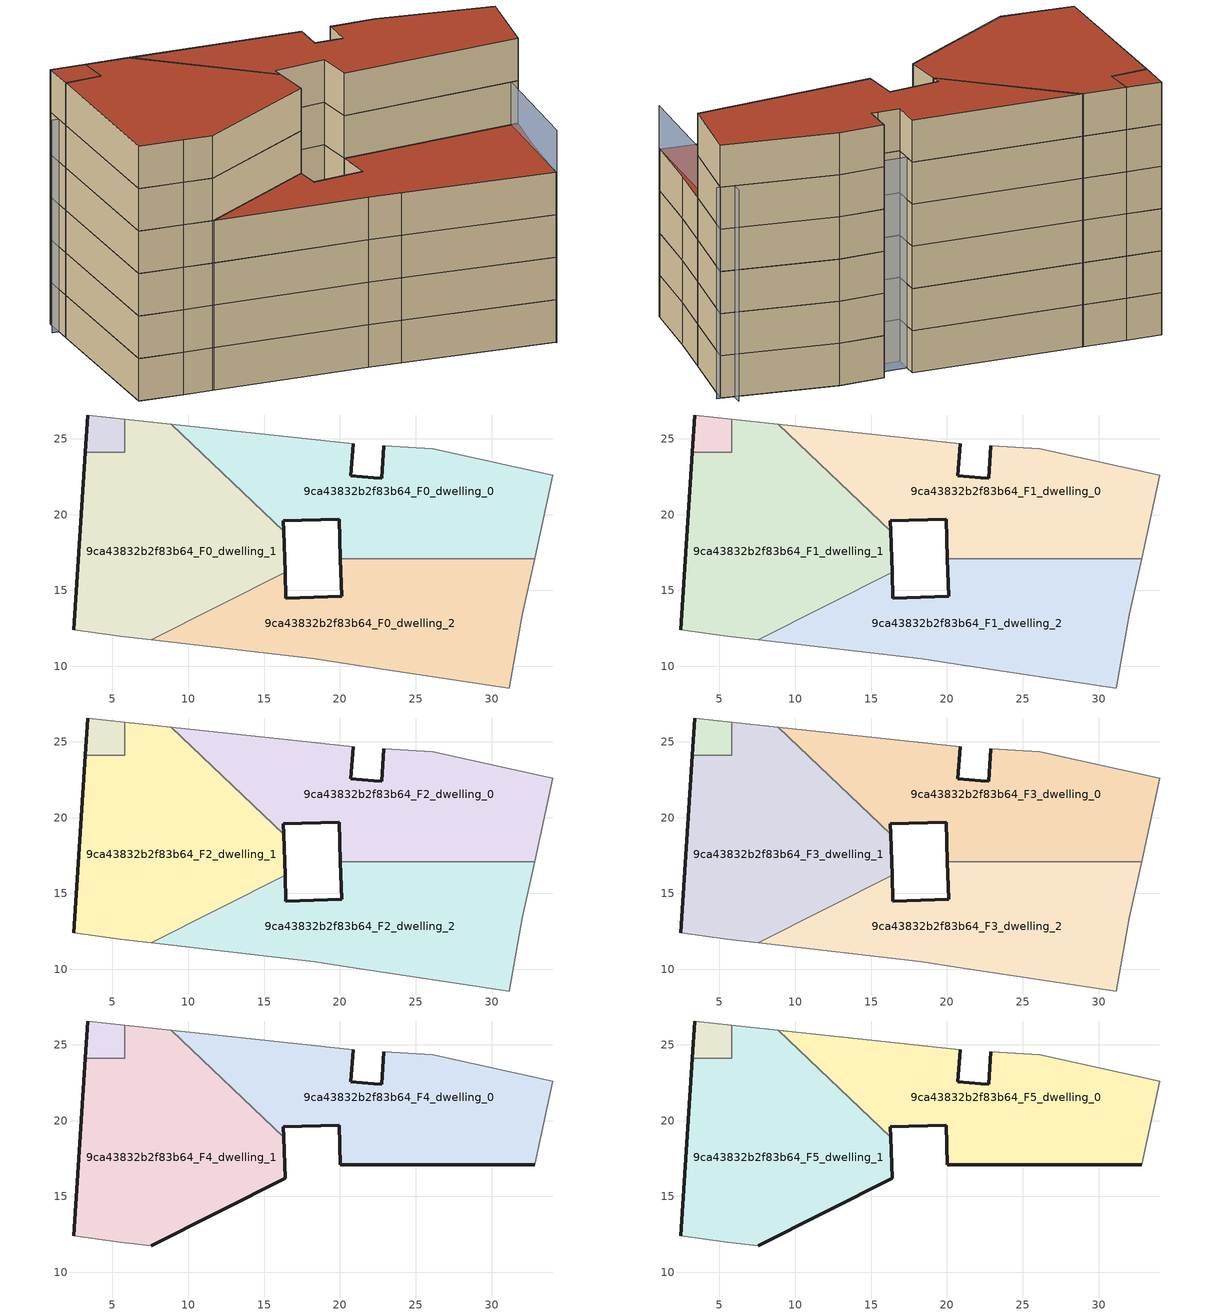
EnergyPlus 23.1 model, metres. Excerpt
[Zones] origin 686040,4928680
9ca43832b2f83b64_F0_dwelling_0
 floor ground (EU_floor_Construction): 32.83,17.1 34.03,22.59 26.11,24.36 22.9,24.53 22.74,22.41 22.23,22.45 20.72,22.55 20.88,24.67 8.87,25.97 16.29,18.91 16.27,19.59 19.94,19.71 20.03,17.1 z0
 wall outside (EU_wall_Construction): 20.03,17.1 19.94,19.71 16.27,19.59 16.29,18.91 / 20.88,24.67 20.72,22.55 22.23,22.45 22.74,22.41 22.9,24.53 z0:3
 wall adiabatic (EU_wall_Construction): 22.9,24.53 26.11,24.36 34.03,22.59 32.83,17.1 / 8.87,25.97 20.88,24.67 z0:3
 wall to 9ca43832b2f83b64_F0_dwelling_2 (EU_wall_Construction): 32.83,17.1 20.03,17.1 z0:3
 wall to 9ca43832b2f83b64_F0_dwelling_1 (EU_wall_Construction): 16.29,18.91 8.87,25.97 z0:3
9ca43832b2f83b64_F0_dwelling_1
 floor ground (EU_floor_Construction): 16.38,16.19 16.29,18.91 8.87,25.97 5.82,26.3 5.82,24.12 3.21,24.12 2.45,12.42 5.53,11.99 7.56,11.75 z0
 wall outside (EU_wall_Construction): 16.29,18.91 16.38,16.19 / 2.45,12.42 3.21,24.12 z0:3
 wall adiabatic (EU_wall_Construction): 5.82,26.3 8.87,25.97 / 7.56,11.75 5.53,11.99 2.45,12.42 z0:3
 wall to 9ca43832b2f83b64_F0_circulation (EU_wall_Construction): 3.21,24.12 5.82,24.12 5.82,26.3 z0:3
 wall to 9ca43832b2f83b64_F0_dwelling_2 (EU_wall_Construction): 16.38,16.19 7.56,11.75 z0:3
9ca43832b2f83b64_F0_dwelling_2
 floor ground (EU_floor_Construction): 31.17,8.57 32.02,13.38 32.83,17.1 20.03,17.1 20.11,14.61 16.44,14.49 16.38,16.19 7.56,11.75 18.35,10.5 20.64,10.16 z0
 wall outside (EU_wall_Construction): 16.38,16.19 16.44,14.49 20.11,14.61 20.03,17.1 z0:3
 wall adiabatic (EU_wall_Construction): 32.83,17.1 32.02,13.38 31.17,8.57 20.64,10.16 18.35,10.5 7.56,11.75 z0:3
9ca43832b2f83b64_F0_circulation
 floor ground (EU_floor_Construction): 5.82,24.12 5.82,26.3 3.37,26.57 3.21,24.12 z0
 wall outside (EU_wall_Construction): 3.21,24.12 3.37,26.57 z0:3
 wall adiabatic (EU_wall_Construction): 3.37,26.57 5.82,26.3 z0:3
9ca43832b2f83b64_F1_dwelling_0
 floor to 9ca43832b2f83b64_F0_dwelling_0 (EU_floor_Construction): 32.83,17.1 34.03,22.59 26.11,24.36 22.9,24.53 22.74,22.41 22.23,22.45 20.72,22.55 20.88,24.67 8.87,25.97 16.29,18.91 16.27,19.59 19.94,19.71 20.03,17.1 z3
 wall outside (EU_wall_Construction): 20.03,17.1 19.94,19.71 16.27,19.59 16.29,18.91 / 20.88,24.67 20.72,22.55 22.23,22.45 22.74,22.41 22.9,24.53 z3:6
 wall adiabatic (EU_wall_Construction): 22.9,24.53 26.11,24.36 34.03,22.59 32.83,17.1 / 8.87,25.97 20.88,24.67 z3:6
 wall to 9ca43832b2f83b64_F1_dwelling_2 (EU_wall_Construction): 32.83,17.1 20.03,17.1 z3:6
 wall to 9ca43832b2f83b64_F1_dwelling_1 (EU_wall_Construction): 16.29,18.91 8.87,25.97 z3:6
9ca43832b2f83b64_F1_dwelling_1
 floor to 9ca43832b2f83b64_F0_dwelling_1 (EU_floor_Construction): 16.38,16.19 16.29,18.91 8.87,25.97 5.82,26.3 5.82,24.12 3.21,24.12 2.45,12.42 5.53,11.99 7.56,11.75 z3
 wall outside (EU_wall_Construction): 16.29,18.91 16.38,16.19 / 2.45,12.42 3.21,24.12 z3:6
 wall adiabatic (EU_wall_Construction): 5.82,26.3 8.87,25.97 / 7.56,11.75 5.53,11.99 2.45,12.42 z3:6
 wall to 9ca43832b2f83b64_F1_circulation (EU_wall_Construction): 3.21,24.12 5.82,24.12 5.82,26.3 z3:6
 wall to 9ca43832b2f83b64_F1_dwelling_2 (EU_wall_Construction): 16.38,16.19 7.56,11.75 z3:6
9ca43832b2f83b64_F1_dwelling_2
 floor to 9ca43832b2f83b64_F0_dwelling_2 (EU_floor_Construction): 31.17,8.57 32.02,13.38 32.83,17.1 20.03,17.1 20.11,14.61 16.44,14.49 16.38,16.19 7.56,11.75 18.35,10.5 20.64,10.16 z3
 wall outside (EU_wall_Construction): 16.38,16.19 16.44,14.49 20.11,14.61 20.03,17.1 z3:6
 wall adiabatic (EU_wall_Construction): 32.83,17.1 32.02,13.38 31.17,8.57 20.64,10.16 18.35,10.5 7.56,11.75 z3:6
9ca43832b2f83b64_F1_circulation
 floor to 9ca43832b2f83b64_F0_circulation (EU_floor_Construction): 5.82,24.12 5.82,26.3 3.37,26.57 3.21,24.12 z3
 wall outside (EU_wall_Construction): 3.21,24.12 3.37,26.57 z3:6
 wall adiabatic (EU_wall_Construction): 3.37,26.57 5.82,26.3 z3:6
9ca43832b2f83b64_F2_dwelling_0
 floor to 9ca43832b2f83b64_F1_dwelling_0 (EU_floor_Construction): 32.83,17.1 34.03,22.59 26.11,24.36 22.9,24.53 22.74,22.41 22.23,22.45 20.72,22.55 20.88,24.67 8.87,25.97 16.29,18.91 16.27,19.59 19.94,19.71 20.03,17.1 z6
 wall outside (EU_wall_Construction): 20.03,17.1 19.94,19.71 16.27,19.59 16.29,18.91 / 20.88,24.67 20.72,22.55 22.23,22.45 22.74,22.41 22.9,24.53 z6:9
 wall adiabatic (EU_wall_Construction): 22.9,24.53 26.11,24.36 34.03,22.59 32.83,17.1 / 8.87,25.97 20.88,24.67 z6:9
 wall to 9ca43832b2f83b64_F2_dwelling_2 (EU_wall_Construction): 32.83,17.1 20.03,17.1 z6:9
 wall to 9ca43832b2f83b64_F2_dwelling_1 (EU_wall_Construction): 16.29,18.91 8.87,25.97 z6:9
9ca43832b2f83b64_F2_dwelling_1
 floor to 9ca43832b2f83b64_F1_dwelling_1 (EU_floor_Construction): 16.38,16.19 16.29,18.91 8.87,25.97 5.82,26.3 5.82,24.12 3.21,24.12 2.45,12.42 5.53,11.99 7.56,11.75 z6
 wall outside (EU_wall_Construction): 16.29,18.91 16.38,16.19 / 2.45,12.42 3.21,24.12 z6:9
 wall adiabatic (EU_wall_Construction): 5.82,26.3 8.87,25.97 / 7.56,11.75 5.53,11.99 2.45,12.42 z6:9
 wall to 9ca43832b2f83b64_F2_circulation (EU_wall_Construction): 3.21,24.12 5.82,24.12 5.82,26.3 z6:9
 wall to 9ca43832b2f83b64_F2_dwelling_2 (EU_wall_Construction): 16.38,16.19 7.56,11.75 z6:9
9ca43832b2f83b64_F2_dwelling_2
 floor to 9ca43832b2f83b64_F1_dwelling_2 (EU_floor_Construction): 31.17,8.57 32.02,13.38 32.83,17.1 20.03,17.1 20.11,14.61 16.44,14.49 16.38,16.19 7.56,11.75 18.35,10.5 20.64,10.16 z6
 wall outside (EU_wall_Construction): 16.38,16.19 16.44,14.49 20.11,14.61 20.03,17.1 z6:9
 wall adiabatic (EU_wall_Construction): 32.83,17.1 32.02,13.38 31.17,8.57 20.64,10.16 18.35,10.5 7.56,11.75 z6:9
9ca43832b2f83b64_F2_circulation
 floor to 9ca43832b2f83b64_F1_circulation (EU_floor_Construction): 5.82,24.12 5.82,26.3 3.37,26.57 3.21,24.12 z6
 wall outside (EU_wall_Construction): 3.21,24.12 3.37,26.57 z6:9
 wall adiabatic (EU_wall_Construction): 3.37,26.57 5.82,26.3 z6:9
9ca43832b2f83b64_F3_dwelling_0
 floor to 9ca43832b2f83b64_F2_dwelling_0 (EU_floor_Construction): 32.83,17.1 34.03,22.59 26.11,24.36 22.9,24.53 22.74,22.41 22.23,22.45 20.72,22.55 20.88,24.67 8.87,25.97 16.29,18.91 16.27,19.59 19.94,19.71 20.03,17.1 z9
 wall outside (EU_wall_Construction): 20.03,17.1 19.94,19.71 16.27,19.59 16.29,18.91 / 20.88,24.67 20.72,22.55 22.23,22.45 22.74,22.41 22.9,24.53 z9:12
 wall adiabatic (EU_wall_Construction): 22.9,24.53 26.11,24.36 34.03,22.59 32.83,17.1 / 8.87,25.97 20.88,24.67 z9:12
 wall to 9ca43832b2f83b64_F3_dwelling_2 (EU_wall_Construction): 32.83,17.1 20.03,17.1 z9:12
 wall to 9ca43832b2f83b64_F3_dwelling_1 (EU_wall_Construction): 16.29,18.91 8.87,25.97 z9:12
9ca43832b2f83b64_F3_dwelling_1
 floor to 9ca43832b2f83b64_F2_dwelling_1 (EU_floor_Construction): 16.38,16.19 16.29,18.91 8.87,25.97 5.82,26.3 5.82,24.12 3.21,24.12 2.45,12.42 5.53,11.99 7.56,11.75 z9
 wall outside (EU_wall_Construction): 16.29,18.91 16.38,16.19 / 2.45,12.42 3.21,24.12 z9:12
 wall adiabatic (EU_wall_Construction): 5.82,26.3 8.87,25.97 / 7.56,11.75 5.53,11.99 2.45,12.42 z9:12
 wall to 9ca43832b2f83b64_F3_circulation (EU_wall_Construction): 3.21,24.12 5.82,24.12 5.82,26.3 z9:12
 wall to 9ca43832b2f83b64_F3_dwelling_2 (EU_wall_Construction): 16.38,16.19 7.56,11.75 z9:12
9ca43832b2f83b64_F3_dwelling_2
 floor to 9ca43832b2f83b64_F2_dwelling_2 (EU_floor_Construction): 31.17,8.57 32.02,13.38 32.83,17.1 20.03,17.1 20.11,14.61 16.44,14.49 16.38,16.19 7.56,11.75 18.35,10.5 20.64,10.16 z9
 wall outside (EU_wall_Construction): 16.38,16.19 16.44,14.49 20.11,14.61 20.03,17.1 z9:12
 wall adiabatic (EU_wall_Construction): 32.83,17.1 32.02,13.38 31.17,8.57 20.64,10.16 18.35,10.5 7.56,11.75 z9:12
 roof outside (EU_roof_Construction): 32.83,17.1 32.02,13.38 31.17,8.57 20.64,10.16 18.35,10.5 7.56,11.75 16.38,16.19 16.44,14.49 20.11,14.61 20.03,17.1 z12
9ca43832b2f83b64_F3_circulation
 floor to 9ca43832b2f83b64_F2_circulation (EU_floor_Construction): 5.82,24.12 5.82,26.3 3.37,26.57 3.21,24.12 z9
 wall outside (EU_wall_Construction): 3.21,24.12 3.37,26.57 z9:12
 wall adiabatic (EU_wall_Construction): 3.37,26.57 5.82,26.3 z9:12
9ca43832b2f83b64_F4_dwelling_0
 floor to 9ca43832b2f83b64_F3_dwelling_0 (EU_floor_Construction): 32.83,17.1 34.03,22.59 26.11,24.36 22.9,24.53 22.74,22.41 22.23,22.45 20.72,22.55 20.88,24.67 8.87,25.97 16.29,18.91 16.27,19.59 19.94,19.71 20.03,17.1 z12
 wall outside (EU_wall_Construction): 32.83,17.1 20.03,17.1 19.94,19.71 16.27,19.59 16.29,18.91 / 20.88,24.67 20.72,22.55 22.23,22.45 22.74,22.41 22.9,24.53 z12:15
 wall adiabatic (EU_wall_Construction): 22.9,24.53 26.11,24.36 34.03,22.59 32.83,17.1 / 8.87,25.97 20.88,24.67 z12:15
 wall to 9ca43832b2f83b64_F4_dwelling_1 (EU_wall_Construction): 16.29,18.91 8.87,25.97 z12:15
9ca43832b2f83b64_F4_dwelling_1
 floor to 9ca43832b2f83b64_F3_dwelling_1 (EU_floor_Construction): 16.38,16.19 16.29,18.91 8.87,25.97 5.82,26.3 5.82,24.12 3.21,24.12 2.45,12.42 5.53,11.99 7.56,11.75 z12
 wall outside (EU_wall_Construction): 16.29,18.91 16.38,16.19 7.56,11.75 / 2.45,12.42 3.21,24.12 z12:15
 wall adiabatic (EU_wall_Construction): 5.82,26.3 8.87,25.97 / 7.56,11.75 5.53,11.99 2.45,12.42 z12:15
 wall to 9ca43832b2f83b64_F4_circulation (EU_wall_Construction): 3.21,24.12 5.82,24.12 5.82,26.3 z12:15
9ca43832b2f83b64_F4_circulation
 floor to 9ca43832b2f83b64_F3_circulation (EU_floor_Construction): 5.82,24.12 5.82,26.3 3.37,26.57 3.21,24.12 z12
 wall outside (EU_wall_Construction): 3.21,24.12 3.37,26.57 z12:15
 wall adiabatic (EU_wall_Construction): 3.37,26.57 5.82,26.3 z12:15
9ca43832b2f83b64_F5_dwelling_0
 floor to 9ca43832b2f83b64_F4_dwelling_0 (EU_floor_Construction): 32.83,17.1 34.03,22.59 26.11,24.36 22.9,24.53 22.74,22.41 22.23,22.45 20.72,22.55 20.88,24.67 8.87,25.97 16.29,18.91 16.27,19.59 19.94,19.71 20.03,17.1 z15
 wall outside (EU_wall_Construction): 32.83,17.1 20.03,17.1 19.94,19.71 16.27,19.59 16.29,18.91 / 20.88,24.67 20.72,22.55 22.23,22.45 22.74,22.41 22.9,24.53 z15:18
 wall adiabatic (EU_wall_Construction): 22.9,24.53 26.11,24.36 34.03,22.59 32.83,17.1 / 8.87,25.97 20.88,24.67 z15:18
 wall to 9ca43832b2f83b64_F5_dwelling_1 (EU_wall_Construction): 16.29,18.91 8.87,25.97 z15:18
 roof outside (EU_roof_Construction): 34.03,22.59 32.83,17.1 20.03,17.1 19.94,19.71 16.27,19.59 16.29,18.91 8.87,25.97 20.88,24.67 20.72,22.55 22.23,22.45 22.74,22.41 22.9,24.53 26.11,24.36 z18
9ca43832b2f83b64_F5_dwelling_1
 floor to 9ca43832b2f83b64_F4_dwelling_1 (EU_floor_Construction): 16.38,16.19 16.29,18.91 8.87,25.97 5.82,26.3 5.82,24.12 3.21,24.12 2.45,12.42 5.53,11.99 7.56,11.75 z15
 wall outside (EU_wall_Construction): 16.29,18.91 16.38,16.19 7.56,11.75 / 2.45,12.42 3.21,24.12 z15:18
 wall adiabatic (EU_wall_Construction): 5.82,26.3 8.87,25.97 / 7.56,11.75 5.53,11.99 2.45,12.42 z15:18
 wall to 9ca43832b2f83b64_F5_circulation (EU_wall_Construction): 3.21,24.12 5.82,24.12 5.82,26.3 z15:18
 roof outside (EU_roof_Construction): 16.29,18.91 16.38,16.19 7.56,11.75 5.53,11.99 2.45,12.42 3.21,24.12 5.82,24.12 5.82,26.3 8.87,25.97 z18
9ca43832b2f83b64_F5_circulation
 floor to 9ca43832b2f83b64_F4_circulation (EU_floor_Construction): 5.82,24.12 5.82,26.3 3.37,26.57 3.21,24.12 z15
 wall outside (EU_wall_Construction): 3.21,24.12 3.37,26.57 z15:18
 wall adiabatic (EU_wall_Construction): 3.37,26.57 5.82,26.3 z15:18
 roof outside (EU_roof_Construction): 5.82,26.3 5.82,24.12 3.21,24.12 3.37,26.57 z18
shading: 31.16,8.47 33.19,23.61 / 34.28,22.57 2.83,25.27 z0:15
[Building]
EU S2 Campaign: North Axis=0; Terrain=City; Solar Distribution=FullExterior
[Site:Location]
Bologna: Latitude=44.5; Longitude=11.25; Time Zone=1; Elevation=37
[SizingPeriod:WeatherFileDays]
AnnualSizingPeriod: Begin Month=1; Begin Day of Month=1; End Month=12; End Day of Month=31; Day of Week for Start Day=Monday; Use Weather File Daylight Saving Period=No; Use Weather File Rain and Snow Indicators=No
[MATERIAL]
EU_InternalMass_Material: Roughness=MediumRough; Thickness=0.1; Conductivity=1; Density=1800; Specific Heat=900; Thermal Absorptance=0.9; Solar Absorptance=0.7; Visible Absorptance=0.7
[MATERIAL:NOMASS] Roughness=MediumRough; Thermal Absorptance=0.9; Solar Absorptance=0.7; Visible Absorptance=0.7
Name | Thermal Resistance
EU_wall_NoMass | 0.905828
EU_roof_NoMass | 0.37593
EU_floor_NoMass | 0.67114
[CONSTRUCTION]
EU_wall_Construction: EU_wall_NoMass
EU_roof_Construction: EU_roof_NoMass
EU_floor_Construction: EU_floor_NoMass
EU_InternalMass_Construction: EU_InternalMass_Material
[ZONE] Type=1; Multiplier=1; Ceiling Height=autocalculate; Floor Area=autocalculate; Part of Total Floor Area=Yes
Name | Volume
9ca43832b2f83b64_F0_dwelling_0; 9ca43832b2f83b64_F1_dwelling_0; 9ca43832b2f83b64_F2_dwelling_0; 9ca43832b2f83b64_F3_dwelling_0; 9ca43832b2f83b64_F4_dwelling_0; 9ca43832b2f83b64_F5_dwelling_0 | 393.916
9ca43832b2f83b64_F0_dwelling_1 | 419.227
9ca43832b2f83b64_F1_dwelling_1; 9ca43832b2f83b64_F2_dwelling_1; 9ca43832b2f83b64_F3_dwelling_1; 9ca43832b2f83b64_F4_dwelling_1; 9ca43832b2f83b64_F5_dwelling_1 | 419.228
9ca43832b2f83b64_F0_dwelling_2 | 393.338
9ca43832b2f83b64_F1_dwelling_2; 9ca43832b2f83b64_F2_dwelling_2; 9ca43832b2f83b64_F3_dwelling_2 | 393.337
9ca43832b2f83b64_F0_circulation; 9ca43832b2f83b64_F1_circulation; 9ca43832b2f83b64_F2_circulation; 9ca43832b2f83b64_F3_circulation; 9ca43832b2f83b64_F4_circulation; 9ca43832b2f83b64_F5_circulation | 17.6323
[INTERNALMASS] Construction=EU_InternalMass_Construction
Name | Zone or ZoneList | Surface Area
9ca43832b2f83b64_F0_dwelling_0_EU_InternalMass | 9ca43832b2f83b64_F0_dwelling_0 | 131.305
9ca43832b2f83b64_F0_dwelling_1_EU_InternalMass | 9ca43832b2f83b64_F0_dwelling_1 | 132.055
9ca43832b2f83b64_F0_dwelling_2_EU_InternalMass | 9ca43832b2f83b64_F0_dwelling_2 | 131.108
9ca43832b2f83b64_F1_dwelling_0_EU_InternalMass | 9ca43832b2f83b64_F1_dwelling_0 | 131.305
9ca43832b2f83b64_F1_dwelling_1_EU_InternalMass | 9ca43832b2f83b64_F1_dwelling_1 | 132.055
9ca43832b2f83b64_F1_dwelling_2_EU_InternalMass | 9ca43832b2f83b64_F1_dwelling_2 | 131.108
9ca43832b2f83b64_F2_dwelling_0_EU_InternalMass | 9ca43832b2f83b64_F2_dwelling_0 | 131.305
9ca43832b2f83b64_F2_dwelling_1_EU_InternalMass | 9ca43832b2f83b64_F2_dwelling_1 | 132.055
9ca43832b2f83b64_F2_dwelling_2_EU_InternalMass | 9ca43832b2f83b64_F2_dwelling_2 | 131.108
9ca43832b2f83b64_F3_dwelling_0_EU_InternalMass | 9ca43832b2f83b64_F3_dwelling_0 | 131.305
9ca43832b2f83b64_F3_dwelling_1_EU_InternalMass | 9ca43832b2f83b64_F3_dwelling_1 | 132.055
9ca43832b2f83b64_F3_dwelling_2_EU_InternalMass | 9ca43832b2f83b64_F3_dwelling_2 | 131.108
9ca43832b2f83b64_F4_dwelling_0_EU_InternalMass | 9ca43832b2f83b64_F4_dwelling_0 | 182.625
9ca43832b2f83b64_F4_dwelling_1_EU_InternalMass | 9ca43832b2f83b64_F4_dwelling_1 | 182.625
9ca43832b2f83b64_F5_dwelling_0_EU_InternalMass | 9ca43832b2f83b64_F5_dwelling_0 | 182.625
9ca43832b2f83b64_F5_dwelling_1_EU_InternalMass | 9ca43832b2f83b64_F5_dwelling_1 | 182.625
[OTHEREQUIPMENT] Fuel Type=Electricity; Design Level Calculation Method=Watts/Area; Power per Zone Floor Area=1; Fraction Latent=0; Fraction Radiant=0; Fraction Lost=0; Carbon Dioxide Generation Rate=0; EndUse Subcategory=EU_Step8_InternalGains
Name | Zone or ZoneList or Space or SpaceList | Schedule
EU_Step8_InternalGain_9ca43832b2f83b64_F0_dwelling_0_f000 | 9ca43832b2f83b64_F0_dwelling_0 | EU_Step8_GainSchedule_9ca43832b2f83b64_F0_dwelling_0_f000
EU_Step8_InternalGain_9ca43832b2f83b64_F0_dwelling_1_f000 | 9ca43832b2f83b64_F0_dwelling_1 | EU_Step8_GainSchedule_9ca43832b2f83b64_F0_dwelling_1_f000
EU_Step8_InternalGain_9ca43832b2f83b64_F0_dwelling_2_f000 | 9ca43832b2f83b64_F0_dwelling_2 | EU_Step8_GainSchedule_9ca43832b2f83b64_F0_dwelling_2_f000
EU_Step8_InternalGain_9ca43832b2f83b64_F1_dwelling_0_f000 | 9ca43832b2f83b64_F1_dwelling_0 | EU_Step8_GainSchedule_9ca43832b2f83b64_F1_dwelling_0_f000
EU_Step8_InternalGain_9ca43832b2f83b64_F1_dwelling_1_f000 | 9ca43832b2f83b64_F1_dwelling_1 | EU_Step8_GainSchedule_9ca43832b2f83b64_F1_dwelling_1_f000
EU_Step8_InternalGain_9ca43832b2f83b64_F1_dwelling_2_f000 | 9ca43832b2f83b64_F1_dwelling_2 | EU_Step8_GainSchedule_9ca43832b2f83b64_F1_dwelling_2_f000
EU_Step8_InternalGain_9ca43832b2f83b64_F2_dwelling_0_f000 | 9ca43832b2f83b64_F2_dwelling_0 | EU_Step8_GainSchedule_9ca43832b2f83b64_F2_dwelling_0_f000
EU_Step8_InternalGain_9ca43832b2f83b64_F2_dwelling_1_f000 | 9ca43832b2f83b64_F2_dwelling_1 | EU_Step8_GainSchedule_9ca43832b2f83b64_F2_dwelling_1_f000
EU_Step8_InternalGain_9ca43832b2f83b64_F2_dwelling_2_f000 | 9ca43832b2f83b64_F2_dwelling_2 | EU_Step8_GainSchedule_9ca43832b2f83b64_F2_dwelling_2_f000
EU_Step8_InternalGain_9ca43832b2f83b64_F3_dwelling_0_f000 | 9ca43832b2f83b64_F3_dwelling_0 | EU_Step8_GainSchedule_9ca43832b2f83b64_F3_dwelling_0_f000
EU_Step8_InternalGain_9ca43832b2f83b64_F3_dwelling_1_f000 | 9ca43832b2f83b64_F3_dwelling_1 | EU_Step8_GainSchedule_9ca43832b2f83b64_F3_dwelling_1_f000
EU_Step8_InternalGain_9ca43832b2f83b64_F3_dwelling_2_f000 | 9ca43832b2f83b64_F3_dwelling_2 | EU_Step8_GainSchedule_9ca43832b2f83b64_F3_dwelling_2_f000
EU_Step8_InternalGain_9ca43832b2f83b64_F4_dwelling_0_f000 | 9ca43832b2f83b64_F4_dwelling_0 | EU_Step8_GainSchedule_9ca43832b2f83b64_F4_dwelling_0_f000
EU_Step8_InternalGain_9ca43832b2f83b64_F4_dwelling_1_f000 | 9ca43832b2f83b64_F4_dwelling_1 | EU_Step8_GainSchedule_9ca43832b2f83b64_F4_dwelling_1_f000
EU_Step8_InternalGain_9ca43832b2f83b64_F5_dwelling_0_f000 | 9ca43832b2f83b64_F5_dwelling_0 | EU_Step8_GainSchedule_9ca43832b2f83b64_F5_dwelling_0_f000
EU_Step8_InternalGain_9ca43832b2f83b64_F5_dwelling_1_f000 | 9ca43832b2f83b64_F5_dwelling_1 | EU_Step8_GainSchedule_9ca43832b2f83b64_F5_dwelling_1_f000
[ZONEINFILTRATION:DESIGNFLOWRATE] Schedule=EU_AlwaysOn; Design Flow Rate Calculation Method=Flow/Area; Flow Rate per Floor Area=0.0005; Constant Term Coefficient=1; Temperature Term Coefficient=0; Velocity Term Coefficient=0; Velocity Squared Term Coefficient=0
Name | Zone or ZoneList or Space or SpaceList
EU_Circulation_Infiltration_9ca43832b2f83b64_F0_circulation | 9ca43832b2f83b64_F0_circulation
EU_Circulation_Infiltration_9ca43832b2f83b64_F1_circulation | 9ca43832b2f83b64_F1_circulation
EU_Circulation_Infiltration_9ca43832b2f83b64_F2_circulation | 9ca43832b2f83b64_F2_circulation
EU_Circulation_Infiltration_9ca43832b2f83b64_F3_circulation | 9ca43832b2f83b64_F3_circulation
EU_Circulation_Infiltration_9ca43832b2f83b64_F4_circulation | 9ca43832b2f83b64_F4_circulation
EU_Circulation_Infiltration_9ca43832b2f83b64_F5_circulation | 9ca43832b2f83b64_F5_circulation
[ZONEVENTILATION:DESIGNFLOWRATE] Schedule=EU_AlwaysOn; Design Flow Rate Calculation Method=AirChanges/Hour; Air Changes per Hour=0.73129; Ventilation Type=Natural; Fan Pressure Rise=0; Fan Total Efficiency=1; Constant Term Coefficient=1; Temperature Term Coefficient=0; Velocity Term Coefficient=0; Velocity Squared Term Coefficient=0; Minimum Indoor Temperature=-100; Maximum Indoor Temperature=100; Delta Temperature=-100; Minimum Outdoor Temperature=-100; Maximum Outdoor Temperature=100; Maximum Wind Speed=40
Name | Zone or ZoneList or Space or SpaceList
EU_ConstantAir_9ca43832b2f83b64_F0_dwelling_0 | 9ca43832b2f83b64_F0_dwelling_0
EU_ConstantAir_9ca43832b2f83b64_F0_dwelling_1 | 9ca43832b2f83b64_F0_dwelling_1
EU_ConstantAir_9ca43832b2f83b64_F0_dwelling_2 | 9ca43832b2f83b64_F0_dwelling_2
EU_ConstantAir_9ca43832b2f83b64_F1_dwelling_0 | 9ca43832b2f83b64_F1_dwelling_0
EU_ConstantAir_9ca43832b2f83b64_F1_dwelling_1 | 9ca43832b2f83b64_F1_dwelling_1
EU_ConstantAir_9ca43832b2f83b64_F1_dwelling_2 | 9ca43832b2f83b64_F1_dwelling_2
EU_ConstantAir_9ca43832b2f83b64_F2_dwelling_0 | 9ca43832b2f83b64_F2_dwelling_0
EU_ConstantAir_9ca43832b2f83b64_F2_dwelling_1 | 9ca43832b2f83b64_F2_dwelling_1
EU_ConstantAir_9ca43832b2f83b64_F2_dwelling_2 | 9ca43832b2f83b64_F2_dwelling_2
EU_ConstantAir_9ca43832b2f83b64_F3_dwelling_0 | 9ca43832b2f83b64_F3_dwelling_0
EU_ConstantAir_9ca43832b2f83b64_F3_dwelling_1 | 9ca43832b2f83b64_F3_dwelling_1
EU_ConstantAir_9ca43832b2f83b64_F3_dwelling_2 | 9ca43832b2f83b64_F3_dwelling_2
EU_ConstantAir_9ca43832b2f83b64_F4_dwelling_0 | 9ca43832b2f83b64_F4_dwelling_0
EU_ConstantAir_9ca43832b2f83b64_F4_dwelling_1 | 9ca43832b2f83b64_F4_dwelling_1
EU_ConstantAir_9ca43832b2f83b64_F5_dwelling_0 | 9ca43832b2f83b64_F5_dwelling_0
EU_ConstantAir_9ca43832b2f83b64_F5_dwelling_1 | 9ca43832b2f83b64_F5_dwelling_1
[HVACTEMPLATE:THERMOSTAT] Constant Heating Setpoint=20; Constant Cooling Setpoint=50
EU_HeatOnly_9ca43832b2f83b64_F0_dwelling_0; EU_HeatOnly_9ca43832b2f83b64_F0_dwelling_1; EU_HeatOnly_9ca43832b2f83b64_F0_dwelling_2; EU_HeatOnly_9ca43832b2f83b64_F1_dwelling_0; EU_HeatOnly_9ca43832b2f83b64_F1_dwelling_1; EU_HeatOnly_9ca43832b2f83b64_F1_dwelling_2; EU_HeatOnly_9ca43832b2f83b64_F2_dwelling_0; EU_HeatOnly_9ca43832b2f83b64_F2_dwelling_1; EU_HeatOnly_9ca43832b2f83b64_F2_dwelling_2; EU_HeatOnly_9ca43832b2f83b64_F3_dwelling_0; EU_HeatOnly_9ca43832b2f83b64_F3_dwelling_1; EU_HeatOnly_9ca43832b2f83b64_F3_dwelling_2; EU_HeatOnly_9ca43832b2f83b64_F4_dwelling_0; EU_HeatOnly_9ca43832b2f83b64_F4_dwelling_1; EU_HeatOnly_9ca43832b2f83b64_F5_dwelling_0; EU_HeatOnly_9ca43832b2f83b64_F5_dwelling_1
[HVACTEMPLATE:ZONE:IDEALLOADSAIRSYSTEM] System Availability Schedule=EU_AlwaysOn; Maximum Heating Supply Air Temperature=50; Minimum Cooling Supply Air Temperature=13; Maximum Heating Supply Air Humidity Ratio=0.0156; Minimum Cooling Supply Air Humidity Ratio=0.0077; Heating Limit=NoLimit; Cooling Limit=NoLimit; Heating Availability Schedule=EU_AlwaysOn; Cooling Availability Schedule=EU_CoolingOff; Dehumidification Control Type=ConstantSensibleHeatRatio; Cooling Sensible Heat Ratio=0.7; Dehumidification Setpoint=60; Humidification Control Type=None; Humidification Setpoint=30; Outdoor Air Method=None; Outdoor Air Flow Rate per Person=0.00944; Outdoor Air Flow Rate per Zone Floor Area=0; Outdoor Air Flow Rate per Zone=0; Demand Controlled Ventilation Type=None; Outdoor Air Economizer Type=NoEconomizer; Heat Recovery Type=None; Sensible Heat Recovery Effectiveness=0.7; Latent Heat Recovery Effectiveness=0.65
Name | Template Thermostat
9ca43832b2f83b64_F0_dwelling_0 | EU_HeatOnly_9ca43832b2f83b64_F0_dwelling_0
9ca43832b2f83b64_F0_dwelling_1 | EU_HeatOnly_9ca43832b2f83b64_F0_dwelling_1
9ca43832b2f83b64_F0_dwelling_2 | EU_HeatOnly_9ca43832b2f83b64_F0_dwelling_2
9ca43832b2f83b64_F1_dwelling_0 | EU_HeatOnly_9ca43832b2f83b64_F1_dwelling_0
9ca43832b2f83b64_F1_dwelling_1 | EU_HeatOnly_9ca43832b2f83b64_F1_dwelling_1
9ca43832b2f83b64_F1_dwelling_2 | EU_HeatOnly_9ca43832b2f83b64_F1_dwelling_2
9ca43832b2f83b64_F2_dwelling_0 | EU_HeatOnly_9ca43832b2f83b64_F2_dwelling_0
9ca43832b2f83b64_F2_dwelling_1 | EU_HeatOnly_9ca43832b2f83b64_F2_dwelling_1
9ca43832b2f83b64_F2_dwelling_2 | EU_HeatOnly_9ca43832b2f83b64_F2_dwelling_2
9ca43832b2f83b64_F3_dwelling_0 | EU_HeatOnly_9ca43832b2f83b64_F3_dwelling_0
9ca43832b2f83b64_F3_dwelling_1 | EU_HeatOnly_9ca43832b2f83b64_F3_dwelling_1
9ca43832b2f83b64_F3_dwelling_2 | EU_HeatOnly_9ca43832b2f83b64_F3_dwelling_2
9ca43832b2f83b64_F4_dwelling_0 | EU_HeatOnly_9ca43832b2f83b64_F4_dwelling_0
9ca43832b2f83b64_F4_dwelling_1 | EU_HeatOnly_9ca43832b2f83b64_F4_dwelling_1
9ca43832b2f83b64_F5_dwelling_0 | EU_HeatOnly_9ca43832b2f83b64_F5_dwelling_0
9ca43832b2f83b64_F5_dwelling_1 | EU_HeatOnly_9ca43832b2f83b64_F5_dwelling_1
[SIZING:ZONE] Zone Cooling Design Supply Air Temperature Input Method=SupplyAirTemperature; Zone Cooling Design Supply Air Temperature=13; Zone Heating Design Supply Air Temperature Input Method=SupplyAirTemperature; Zone Heating Design Supply Air Temperature=50; Zone Cooling Design Supply Air Humidity Ratio=0.008; Zone Heating Design Supply Air Humidity Ratio=0.008; Cooling Design Air Flow Method=DesignDay; Cooling Design Air Flow Rate=0; Cooling Minimum Air Flow per Zone Floor Area=0.000762; Cooling Minimum Air Flow=0; Cooling Minimum Air Flow Fraction=0.2; Heating Design Air Flow Method=DesignDay; Heating Design Air Flow Rate=0; Heating Maximum Air Flow per Zone Floor Area=0.002032; Heating Maximum Air Flow=0.141576; Heating Maximum Air Flow Fraction=0.3; Account for Dedicated Outdoor Air System=No; Dedicated Outdoor Air System Control Strategy=NeutralSupplyAir; Dedicated Outdoor Air Low Setpoint Temperature for Design=autosize; Dedicated Outdoor Air High Setpoint Temperature for Design=autosize; Zone Load Sizing Method=Sensible Load Only No Latent Load; Zone Latent Cooling Design Supply Air Humidity Ratio Input Method=HumidityRatioDifference; Zone Cooling Design Supply Air Humidity Ratio Difference=0.005; Zone Latent Heating Design Supply Air Humidity Ratio Input Method=HumidityRatioDifference; Zone Humidification Design Supply Air Humidity Ratio Difference=0.005
9ca43832b2f83b64_F0_dwelling_0; 9ca43832b2f83b64_F0_dwelling_1; 9ca43832b2f83b64_F0_dwelling_2; 9ca43832b2f83b64_F1_dwelling_0; 9ca43832b2f83b64_F1_dwelling_1; 9ca43832b2f83b64_F1_dwelling_2; 9ca43832b2f83b64_F2_dwelling_0; 9ca43832b2f83b64_F2_dwelling_1; 9ca43832b2f83b64_F2_dwelling_2; 9ca43832b2f83b64_F3_dwelling_0; 9ca43832b2f83b64_F3_dwelling_1; 9ca43832b2f83b64_F3_dwelling_2; 9ca43832b2f83b64_F4_dwelling_0; 9ca43832b2f83b64_F4_dwelling_1; 9ca43832b2f83b64_F5_dwelling_0; 9ca43832b2f83b64_F5_dwelling_1
[SCHEDULE:CONSTANT]
Name | Hourly Value
EU_AlwaysOn | 1
EU_CoolingOff | 0
[SCHEDULE:FILE] Column Number=1; Rows to Skip at Top=0; Number of Hours of Data=8760; Column Separator=Comma; Interpolate to Timestep=No; Minutes per Item=60; Adjust Schedule for Daylight Savings=Yes
Name | File
EU_Step8_GainSchedule_9ca43832b2f83b64_F0_dwelling_0_f000 | ../../schedules/9ca43832b2f83b64/9ca43832b2f83b64_F0_dwelling_0_f000_gain.csv
EU_Step8_GainSchedule_9ca43832b2f83b64_F0_dwelling_1_f000 | ../../schedules/9ca43832b2f83b64/9ca43832b2f83b64_F0_dwelling_1_f000_gain.csv
EU_Step8_GainSchedule_9ca43832b2f83b64_F0_dwelling_2_f000 | ../../schedules/9ca43832b2f83b64/9ca43832b2f83b64_F0_dwelling_2_f000_gain.csv
EU_Step8_GainSchedule_9ca43832b2f83b64_F1_dwelling_0_f000 | ../../schedules/9ca43832b2f83b64/9ca43832b2f83b64_F1_dwelling_0_f000_gain.csv
EU_Step8_GainSchedule_9ca43832b2f83b64_F1_dwelling_1_f000 | ../../schedules/9ca43832b2f83b64/9ca43832b2f83b64_F1_dwelling_1_f000_gain.csv
EU_Step8_GainSchedule_9ca43832b2f83b64_F1_dwelling_2_f000 | ../../schedules/9ca43832b2f83b64/9ca43832b2f83b64_F1_dwelling_2_f000_gain.csv
EU_Step8_GainSchedule_9ca43832b2f83b64_F2_dwelling_0_f000 | ../../schedules/9ca43832b2f83b64/9ca43832b2f83b64_F2_dwelling_0_f000_gain.csv
EU_Step8_GainSchedule_9ca43832b2f83b64_F2_dwelling_1_f000 | ../../schedules/9ca43832b2f83b64/9ca43832b2f83b64_F2_dwelling_1_f000_gain.csv
EU_Step8_GainSchedule_9ca43832b2f83b64_F2_dwelling_2_f000 | ../../schedules/9ca43832b2f83b64/9ca43832b2f83b64_F2_dwelling_2_f000_gain.csv
EU_Step8_GainSchedule_9ca43832b2f83b64_F3_dwelling_0_f000 | ../../schedules/9ca43832b2f83b64/9ca43832b2f83b64_F3_dwelling_0_f000_gain.csv
EU_Step8_GainSchedule_9ca43832b2f83b64_F3_dwelling_1_f000 | ../../schedules/9ca43832b2f83b64/9ca43832b2f83b64_F3_dwelling_1_f000_gain.csv
EU_Step8_GainSchedule_9ca43832b2f83b64_F3_dwelling_2_f000 | ../../schedules/9ca43832b2f83b64/9ca43832b2f83b64_F3_dwelling_2_f000_gain.csv
EU_Step8_GainSchedule_9ca43832b2f83b64_F4_dwelling_0_f000 | ../../schedules/9ca43832b2f83b64/9ca43832b2f83b64_F4_dwelling_0_f000_gain.csv
EU_Step8_GainSchedule_9ca43832b2f83b64_F4_dwelling_1_f000 | ../../schedules/9ca43832b2f83b64/9ca43832b2f83b64_F4_dwelling_1_f000_gain.csv
EU_Step8_GainSchedule_9ca43832b2f83b64_F5_dwelling_0_f000 | ../../schedules/9ca43832b2f83b64/9ca43832b2f83b64_F5_dwelling_0_f000_gain.csv
EU_Step8_GainSchedule_9ca43832b2f83b64_F5_dwelling_1_f000 | ../../schedules/9ca43832b2f83b64/9ca43832b2f83b64_F5_dwelling_1_f000_gain.csv
